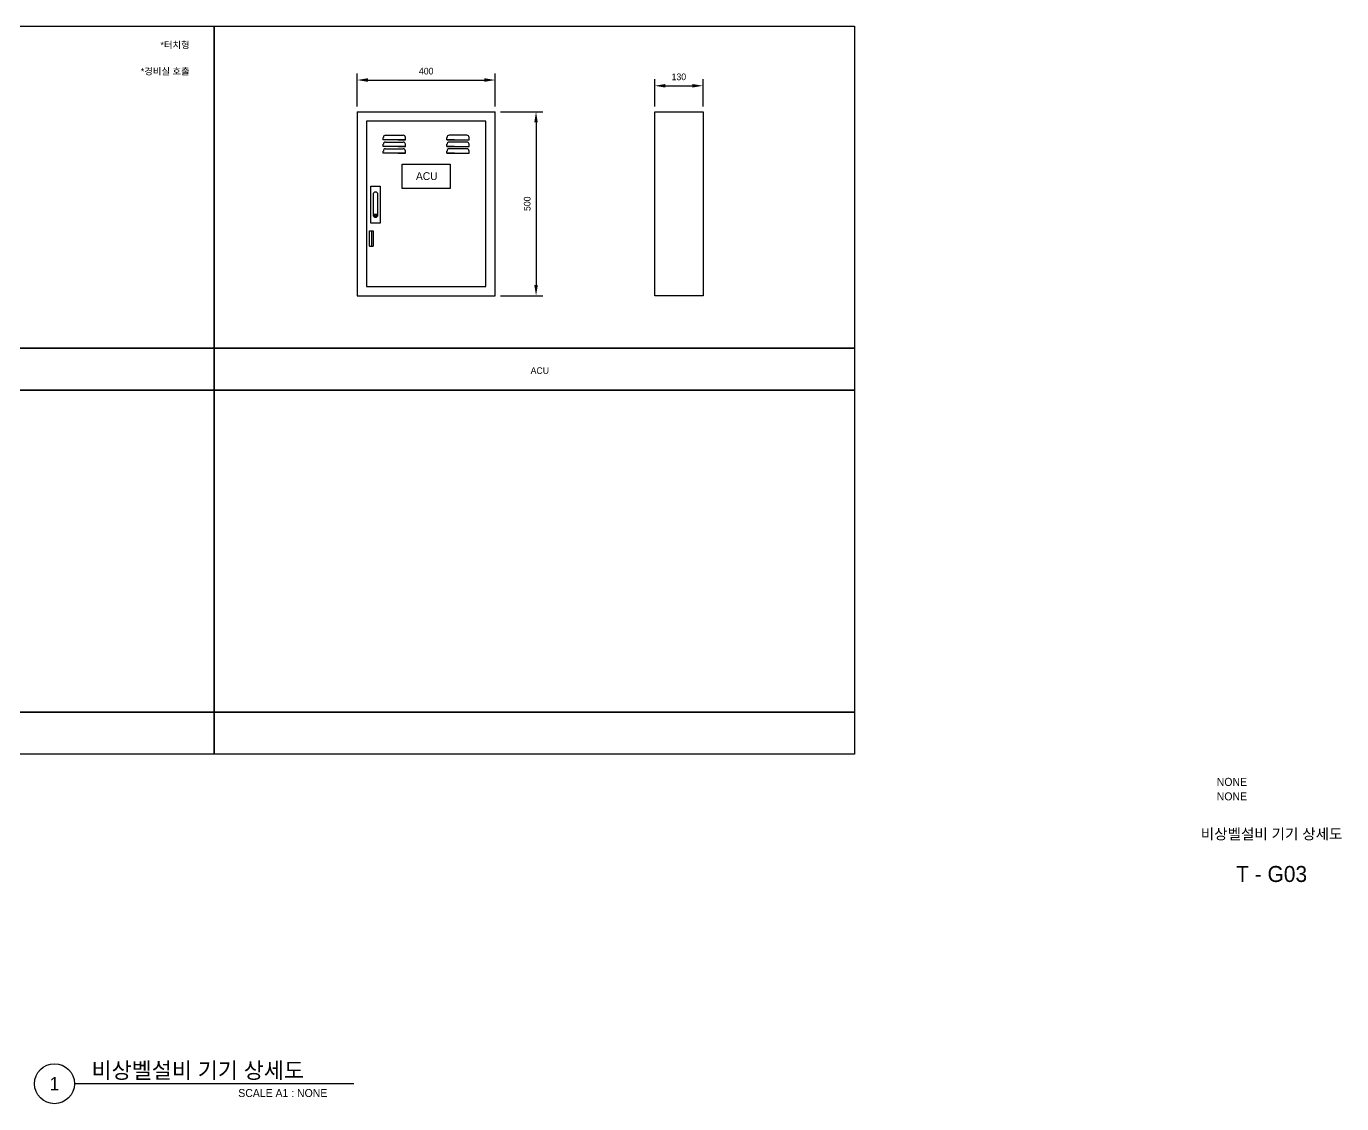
# Model space of a CAD drawing. Header units: millimetres. Extents: x 423257 to 751317, y -351975 to -271940.
# Drawn here: x 677330 to 751317, y -351975 to -291377 of the extents above; entities that cross this region are included whole.
import ezdxf
from ezdxf.enums import TextEntityAlignment as Align

# ---------------------------------------------------------------- set-up
doc = ezdxf.new("R2010")
doc.units = ezdxf.units.MM
doc.header["$LTSCALE"] = 150
for name, color, linetype in [('-----20 General Symbol', 3, 'Continuous'), ('-----29 Cable Schedule', 1, 'Continuous'), ('-----30 Text', 2, 'Continuous'), ('-----36 Dimension', 1, 'Continuous'), ('-----41 Drawing Title', 2, 'Continuous'), ('-----42 Drawing Number', 2, 'Continuous'), ('-----43 Drawing Scale', 3, 'Continuous')]:
    doc.layers.add(name, color=color, linetype=linetype)
doc.styles.add('ELEC', font='')
doc.styles.get('ELEC').set_extended_font_data('Dotum')

# ---------------------------------------------------------------- blocks, each defined once
blk = doc.blocks.new('ACU(중계기)')
at = {"layer": '-----20 General Symbol'}
for p, q in [((-1986, 5295), (1986, 5295)), ((-1986, 5295), (-1986, 0)), ((1721, 5030), (-1721, 5030)), ((-1721, 5030), (-1721, 265)), ((1721, 265), (1721, 5030)), ((1986, 0), (1986, 5295)), ((-1235, 4492), (-1235, 4556)), ((-1171, 4619), (-663, 4619)), ((-599, 4492), (-599, 4556)), ((599, 4492), (599, 4556)), ((1171, 4619), (663, 4619)), ((1235, 4492), (1235, 4556)), ((-599, 4492), (-1235, 4492)), ((-811, 4492), (-1235, 4492)), ((-1235, 4297), (-1235, 4361)), ((-599, 4297), (-1235, 4297)), ((-811, 4297), (-1235, 4297)), ((-1171, 4424), (-663, 4424)), ((-1171, 4229), (-663, 4229)), ((-811, 4492), (-599, 4492)), ((-811, 4297), (-599, 4297)), ((-599, 4297), (-599, 4361)), ((599, 4492), (1235, 4492)), ((811, 4492), (599, 4492)), ((599, 4297), (599, 4361)), ((811, 4297), (599, 4297)), ((599, 4297), (1235, 4297)), ((1171, 4424), (663, 4424)), ((1171, 4229), (663, 4229)), ((811, 4492), (1235, 4492)), ((811, 4297), (1235, 4297)), ((1235, 4297), (1235, 4361)), ((-1235, 4102), (-1235, 4166)), ((-599, 4102), (-1235, 4102)), ((-811, 4102), (-1235, 4102)), ((-811, 4102), (-599, 4102)), ((-599, 4102), (-599, 4166)), ((599, 4102), (599, 4166)), ((599, 4102), (1235, 4102)), ((811, 4102), (599, 4102)), ((811, 4102), (1235, 4102)), ((1235, 4102), (1235, 4166)), ((-692, 3786), (692, 3786)), ((-692, 3083), (-692, 3786)), ((692, 3786), (692, 3083)), ((-1593, 2091), (-1593, 3150)), ((-1593, 2091), (-1593, 3150)), ((-1593, 3150), (-1328, 3150)), ((-1593, 3150), (-1328, 3150)), ((-1328, 3150), (-1328, 2091)), ((-1328, 3150), (-1328, 2091)), ((692, 3083), (-692, 3083)), ((-1530, 2913), (-1530, 2328)), ((-1530, 2913), (-1530, 2328)), ((-1391, 2328), (-1391, 2913)), ((-1391, 2328), (-1391, 2913)), ((-1530, 2346), (-1391, 2346)), ((-1530, 2346), (-1391, 2346)), ((-1517, 2346), (-1517, 2328)), ((-1517, 2346), (-1517, 2328)), ((-1504, 2346), (-1504, 2328)), ((-1504, 2346), (-1504, 2328)), ((-1491, 2346), (-1491, 2328)), ((-1491, 2346), (-1491, 2328)), ((-1431, 2328), (-1431, 2346)), ((-1431, 2328), (-1431, 2346)), ((-1417, 2328), (-1417, 2346)), ((-1417, 2328), (-1417, 2346)), ((-1404, 2328), (-1404, 2346)), ((-1404, 2328), (-1404, 2346)), ((-1328, 2091), (-1593, 2091)), ((-1328, 2091), (-1593, 2091)), ((-1631, 1423), (-1631, 1870)), ((-1631, 1423), (-1631, 1870)), ((-1631, 1870), (-1532, 1870)), ((-1631, 1870), (-1532, 1870)), ((-1580, 1870), (-1580, 1423)), ((-1532, 1870), (-1532, 1423)), ((-1631, 1423), (-1532, 1423)), ((-1631, 1423), (-1532, 1423)), ((-1580, 1438), (-1580, 1423)), ((-1986, 0), (1986, 0)), ((-1721, 265), (1721, 265))]:
    blk.add_line(p, q, dxfattribs=at)
for centre, radius, start, end in [((-1171, 4556), 63.5, 90, 180), ((-663, 4556), 63.5, 0, 90), ((663, 4556), 63.5, 90, 180), ((1171, 4556), 63.5, 0, 90), ((-1171, 4361), 63.5, 90, 180), ((-1171, 4166), 63.5, 90, 180), ((-663, 4361), 63.5, 0, 90), ((-663, 4166), 63.5, 0, 90), ((663, 4361), 63.5, 90, 180), ((663, 4166), 63.5, 90, 180), ((1171, 4361), 63.5, 0, 90), ((1171, 4166), 63.5, 0, 90), ((-1461, 2913), 69.8, 0, 180), ((-1461, 2913), 69.8, 0, 180), ((-1461, 2328), 69.8, 180, 0), ((-1461, 2328), 69.8, 180, 0), ((-1461, 2328), 56.5, 180, 0), ((-1461, 2328), 56.5, 180, 0), ((-1461, 2328), 43.2, 180, 0), ((-1461, 2328), 43.2, 180, 0), ((-1461, 2328), 30, 180, 0), ((-1461, 2328), 30, 180, 0)]:
    blk.add_arc(centre, radius, start, end, dxfattribs=at)
at = {"layer": '-----20 General Symbol', "style": 'ELEC'}
blk.add_text('ACU', height=225, dxfattribs=at).set_placement((16, 3443), align=Align.MIDDLE_CENTER)

msp = doc.modelspace()

# ---------------------------------------------------------------- linework, layer by layer
at = {"layer": '-----20 General Symbol', "elevation": 0}
msp.add_lwpolyline([(712676, -296187), (715394, -296187), (715394, -306528), (712676, -306528)], close=True, dxfattribs=at)
at = {"layer": '-----29 Cable Schedule'}
for points in [[(651889, -291377), (687900, -291377), (687900, -309474), (651889, -309474)], [(687900, -291377), (723911, -291377), (723911, -309474), (687900, -309474)], [(651889, -309474), (687900, -309474), (687900, -311850), (651889, -311850)], [(687900, -309474), (723911, -309474), (723911, -311850), (687900, -311850)], [(651889, -311850), (687900, -311850), (687900, -329947), (651889, -329947)], [(687900, -311850), (723911, -311850), (723911, -329947), (687900, -329947)], [(651889, -329947), (687900, -329947), (687900, -332323), (651889, -332323)], [(687900, -329947), (723911, -329947), (723911, -332323), (687900, -332323)]]:
    msp.add_lwpolyline(points, close=True, dxfattribs=at)
at = {"layer": '-----36 Dimension'}
for p, q in [((695945, -295887), (695945, -294024)), ((696545, -294399), (703101, -294399)), ((703701, -295887), (703701, -294024)), ((712676, -295887), (712676, -294347)), ((715394, -295887), (715394, -294347)), ((713276, -294722), (714794, -294722)), ((704001, -296187), (706377, -296187)), ((706002, -296787), (706002, -305928)), ((704001, -306528), (706377, -306528))]:
    msp.add_line(p, q, dxfattribs=at)
for points in [[(696545, -294299, 0), (696545, -294499, 0), (695945, -294399, 0)], [(703101, -294299, 0), (703101, -294499, 0), (703701, -294399, 0)], [(713276, -294622, 0), (713276, -294822, 0), (712676, -294722, 0)], [(714794, -294622, 0), (714794, -294822, 0), (715394, -294722, 0)], [(705902, -296787, 0), (706102, -296787, 0), (706002, -296187, 0)], [(705902, -305928, 0), (706102, -305928, 0), (706002, -306528, 0)]]:
    msp.add_solid(points, dxfattribs=at)
at = {"layer": '-----41 Drawing Title', "color": 7}
msp.add_line((695760, -350850), (680040, -350850), dxfattribs=at)
msp.add_circle((678915, -350850), 1125, dxfattribs=at)

# ---------------------------------------------------------------- block references
at = {"layer": '-----20 General Symbol', "xscale": 1.953012968268385, "yscale": 1.953012968268385, "zscale": 1.953012968268385}
msp.add_blockref('ACU(중계기)', (699823, -306528), dxfattribs=at)

# ---------------------------------------------------------------- texts
at = {"layer": '-----30 Text', "color": 2, "style": 'ELEC'}
for s, p in [('*터치형', (686518, -292425)), ('*경비실 호출', (686518, -293910))]:
    msp.add_text(s, height=375, dxfattribs=at).set_placement(p, align=Align.MIDDLE_RIGHT)
msp.add_text('ACU', height=375, dxfattribs=at).set_placement((706213, -310744), align=Align.MIDDLE_CENTER)
at = {"layer": '-----36 Dimension', "char_height": 375, "attachment_point": 5, "style": 'ELEC'}
for s, insert in [('400', (699823, -293901, 0)), ('130', (714035, -294222, 0))]:
    msp.add_mtext(s, dxfattribs=dict(at, insert=insert))
at = {"layer": '-----36 Dimension', "insert": (705505, -301357, 0), "char_height": 375, "attachment_point": 5, "rotation": 90, "style": 'ELEC'}
msp.add_mtext('500', dxfattribs=at)
at = {"layer": '-----41 Drawing Title', "style": 'ELEC'}
msp.add_text('비상벨설비 기기 상세도', height=600, dxfattribs=at).set_placement((747375, -336805), align=Align.MIDDLE_CENTER)
at = {"layer": '-----41 Drawing Title', "color": 2, "style": 'ELEC'}
msp.add_text('비상벨설비 기기 상세도', height=900, dxfattribs=at).set_placement((680999, -350550))
at = {"layer": '-----41 Drawing Title', "color": 7, "style": 'ELEC'}
msp.add_text('1', height=750, dxfattribs=at).set_placement((678915, -350850), align=Align.MIDDLE)
at = {"layer": '-----41 Drawing Title', "style": 'ELEC'}
msp.add_text('SCALE A1 : NONE', height=450, dxfattribs=at).set_placement((694260, -351600), align=Align.RIGHT)
at = {"layer": '-----42 Drawing Number', "style": 'ELEC'}
msp.add_text('T - G03', height=900, dxfattribs=at).set_placement((747375, -339055), align=Align.MIDDLE_CENTER)
at = {"layer": '-----43 Drawing Scale', "style": 'ELEC'}
for p in [(745140, -333875), (745140, -334690)]:
    msp.add_text('NONE', height=450, dxfattribs=at).set_placement(p, align=Align.MIDDLE_CENTER)

doc.saveas('drawing.dxf')
